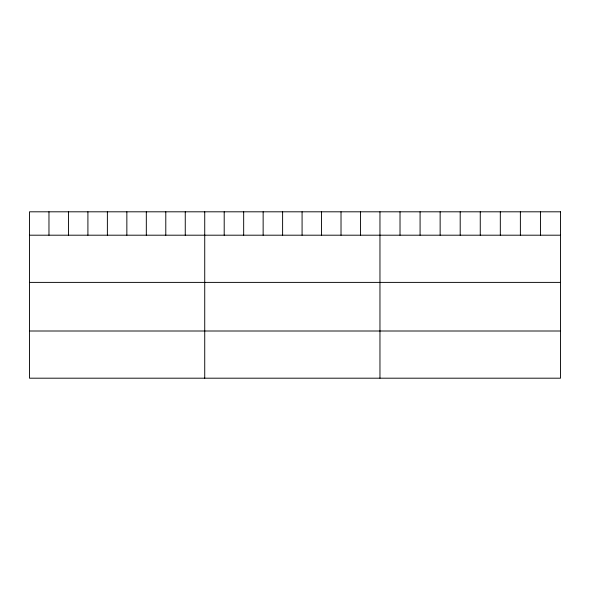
<?xml version="1.0" encoding="UTF-8"?>
<svg xmlns="http://www.w3.org/2000/svg" width="590" height="590" viewBox="0 0 590 590"><rect width="100%" height="100%" fill="white"/><g stroke="black" fill="none" stroke-linecap="round" stroke-linejoin="round"><path stroke-width="0.89" d="M29.5 235.196L560.5 235.196M29.5 282.389L560.5 282.389M29.5 331.005L560.5 331.005M540.44 211.81L540.44 235.196M520.38 211.81L520.38 235.196M500.32 211.81L500.32 235.196M480.26 211.81L480.26 235.196M460.2 211.81L460.2 235.196M440.14 211.81L440.14 235.196M420.08 211.81L420.08 235.196M400.02 211.81L400.02 235.196M379.96 211.81L379.96 378.19M360.49 211.81L360.49 235.196M341.02 211.81L341.02 235.196M321.55 211.81L321.55 235.196M302.08 211.81L302.08 235.196M282.61 211.81L282.61 235.196M263.14 211.81L263.14 235.196M243.67 211.81L243.67 235.196M224.2 211.81L224.2 235.196M204.73 211.81L204.73 378.19M185.26 211.81L185.26 235.196M165.79 211.81L165.79 235.196M146.32 211.81L146.32 235.196M126.85 211.81L126.85 235.196M107.38 211.81L107.38 235.196M87.91 211.81L87.91 235.196M68.44 211.81L68.44 235.196M48.97 211.81L48.97 235.196M560.5 211.81L29.5 211.81L29.5 378.19L560.5 378.19L560.5 211.81"/></g></svg>
